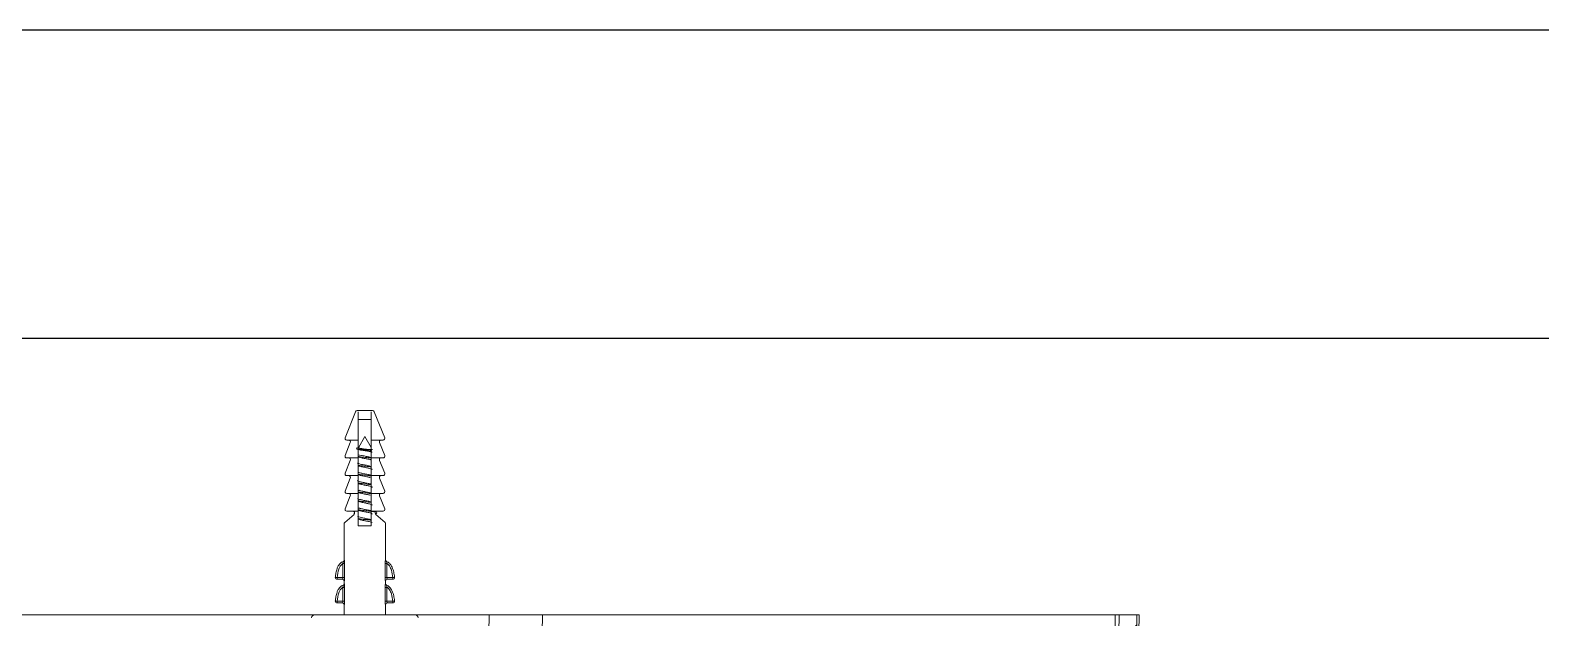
# Model space of a CAD drawing. Extents: x 14808 to 20058, y -13198 to -11680.
# Drawn here: x 15952.2 to 16079.8, y -11729.8 to -11680.2 of the extents above; entities that cross this region are included whole.
import ezdxf

# ---------------------------------------------------------------- set-up
doc = ezdxf.new("R2010")
doc.units = 0
doc.header["$LTSCALE"] = 7
doc.header["$MEASUREMENT"] = 0
doc.layers.get('0').update_dxf_attribs({"color": 2, "linetype": 'CONTINUOUS'})
doc.layers.add('TXT', color=4, linetype='CONTINUOUS')
pattern_1 = [(45, (16720.3308, -10026.8604), (-1.767767, 1.767767), [])]

# ---------------------------------------------------------------- blocks, each defined once
blk = doc.blocks.new('BORDER')
blk.add_line((1, 1), (0, 1))

msp = doc.modelspace()

# ---------------------------------------------------------------- hatches: boundary and pattern name
at = {"linetype": 'Continuous', "lineweight": 0}
h = msp.add_hatch(dxfattribs=at)
h.set_pattern_fill('ANSI31', color=2, scale=20, style=0)
h.set_pattern_definition(pattern_1)
edge = h.paths.add_edge_path(flags=0)
edge.add_line((15742.97, -11795.04), (15741.82, -11729.53))
edge.add_line((15741.82, -11729.53), (15740.32, -11729.53))
edge.add_line((15740.32, -11729.53), (15741.48, -11796.05))
edge.add_ellipse((15742.48, -11796.03), major_axis=(-1, 0), ratio=0.999976, start_angle=1, end_angle=90)
edge.add_line((15742.48, -11797.03), (15748.56, -11797.03))
edge.add_arc((15748.56, -11796.03), 1, 270, 358.5)
edge.add_line((15749.56, -11796.06), (15750.44, -11762.35))
edge.add_arc((15757.44, -11762.53), 7, 90, 178.5, ccw=False)
edge.add_line((15757.44, -11755.53), (15929.78, -11755.53))
edge.add_arc((15929.78, -11762.53), 7, 1.5, 90, ccw=False)
edge.add_line((15936.78, -11762.35), (15937.66, -11796.06))
edge.add_arc((15938.66, -11796.03), 1, 181.5, 270)
edge.add_line((15938.66, -11797.03), (15944.74, -11797.03))
edge.add_ellipse((15944.74, -11796.03), major_axis=(1, 0), ratio=0.999976, start_angle=270, end_angle=359)
edge.add_line((15945.74, -11796.05), (15945.77, -11794.45))
edge.add_ellipse((15950.77, -11794.53), major_axis=(-5, 0), ratio=0.999976, start_angle=270, end_angle=359, ccw=False)
edge.add_line((15950.77, -11789.53), (15960.25, -11789.53))
edge.add_line((15960.25, -11789.53), (15960.25, -11787.53))
edge.add_line((15960.25, -11787.53), (15950.78, -11787.53))
edge.add_ellipse((15950.78, -11794.03), major_axis=(6.5, 0), ratio=0.999976, start_angle=90, end_angle=179)
edge.add_line((15944.28, -11793.92), (15944.26, -11795.04))
edge.add_ellipse((15943.76, -11795.03), major_axis=(-0.5, 0), ratio=0.999976, start_angle=90, end_angle=179, ccw=False)
edge.add_line((15943.76, -11795.53), (15939.64, -11795.53))
edge.add_arc((15939.64, -11795.03), 0.5, 181.5, 270, ccw=False)
edge.add_line((15939.14, -11795.05), (15938.28, -11762.31))
edge.add_arc((15929.78, -11762.53), 8.5, 1.5, 90)
edge.add_line((15929.78, -11754.03), (15757.44, -11754.03))
edge.add_arc((15757.44, -11762.53), 8.5, 90, 178.5)
edge.add_line((15748.94, -11762.31), (15748.09, -11795.05))
edge.add_arc((15747.59, -11795.03), 0.5, 270, 358.5, ccw=False)
edge.add_line((15747.59, -11795.53), (15743.47, -11795.53))
edge.add_ellipse((15743.47, -11795.03), major_axis=(0.5, 0), ratio=0.999976, start_angle=181, end_angle=270, ccw=False)
h = msp.add_hatch(dxfattribs=at)
h.set_pattern_fill('ANSI31', color=2, scale=20, style=0)
h.set_pattern_definition(pattern_1)
edge = h.paths.add_edge_path(flags=0)
edge.add_line((16027, -11789.53), (16032.35, -11789.53))
edge.add_ellipse((16032.35, -11777.03), major_axis=(12.5, 0), ratio=0.999976, start_angle=270, end_angle=359)
edge.add_line((16044.85, -11777.25), (16045.68, -11729.53))
edge.add_line((16045.68, -11729.53), (16044.18, -11729.53))
edge.add_line((16044.18, -11729.53), (16043.35, -11777.22))
edge.add_ellipse((16032.85, -11777.03), major_axis=(-10.5, 0), ratio=0.999976, start_angle=90, end_angle=179, ccw=False)
edge.add_line((16032.85, -11787.53), (16027, -11787.53))
edge.add_line((16027, -11787.53), (16027, -11787.28))
edge.add_arc((16026.75, -11787.28), 0.25, 1, 90)
edge.add_line((16026.75, -11787.03), (16024.25, -11787.03))
edge.add_arc((16024.25, -11787.28), 0.25, 90, 179)
edge.add_line((16024, -11787.28), (16024, -11787.53))
edge.add_line((16024, -11787.53), (16022.75, -11787.53))
edge.add_line((16022.75, -11787.53), (16022.75, -11789.53))
edge.add_line((16022.75, -11789.53), (16024, -11789.53))
edge.add_line((16024, -11789.53), (16024, -11789.79))
edge.add_arc((16024.25, -11789.78), 0.25, 181, 270)
edge.add_line((16024.25, -11790.03), (16026.75, -11790.03))
edge.add_arc((16026.75, -11789.78), 0.25, 270, 359)
edge.add_line((16027, -11789.79), (16027, -11789.53))

# ---------------------------------------------------------------- linework, layer by layer
at = {"color": 2, "linetype": 'Continuous', "lineweight": 15}
msp.add_line((15647.56, -11680.18), (16487.56, -11680.18), dxfattribs=at)
at = {"color": 7, "linetype": 'Continuous', "lineweight": 15}
for p, q in [((15979.71, -11712.38), (15978.83, -11714.58)), ((15979.85, -11712.28), (15979.93, -11712.28)), ((15981.03, -11712.28), (15979.93, -11712.28)), ((15981.03, -11713.03), (15979.93, -11713.03)), ((15981.03, -11712.28), (15981.15, -11712.28)), ((15982.17, -11714.58), (15981.29, -11712.38)), ((15980.5, -11714.48), (15979.96, -11715.42)), ((15981.03, -11715.41), (15980.5, -11714.48)), ((15979.27, -11714.99), (15978.83, -11716.08)), ((15979.93, -11714.78), (15978.97, -11714.78)), ((15979.93, -11714.99), (15979.93, -11716.08)), ((15981.13, -11715.57), (15980.68, -11715.57)), ((15982.03, -11714.78), (15981.03, -11714.78)), ((15981.03, -11716.08), (15981.03, -11714.99)), ((15982.17, -11716.08), (15981.73, -11714.99)), ((15979.27, -11716.49), (15978.83, -11717.58)), ((15979.93, -11716.28), (15978.97, -11716.28)), ((15979.93, -11716.2), (15980, -11716.22)), ((15979.93, -11716.49), (15979.93, -11717.58)), ((15981.03, -11716.25), (15981, -11716.24)), ((15982.03, -11716.28), (15981.03, -11716.28)), ((15981.03, -11717.58), (15981.03, -11716.49)), ((15982.17, -11717.58), (15981.73, -11716.49)), ((15979.27, -11717.99), (15978.83, -11719.08)), ((15979.93, -11717.78), (15978.97, -11717.78)), ((15979.93, -11717.7), (15979.99, -11717.72)), ((15979.93, -11717.99), (15979.93, -11719.08)), ((15981.03, -11717.75), (15980.99, -11717.74)), ((15982.03, -11717.78), (15981.03, -11717.78)), ((15981.03, -11719.08), (15981.03, -11717.99)), ((15982.17, -11719.08), (15981.73, -11717.99)), ((15979.27, -11719.49), (15978.83, -11720.58)), ((15979.93, -11719.28), (15978.97, -11719.28)), ((15979.93, -11719.2), (15979.98, -11719.22)), ((15979.93, -11719.49), (15979.93, -11720.58)), ((15981.03, -11719.25), (15980.99, -11719.24)), ((15982.03, -11719.28), (15981.03, -11719.28)), ((15981.03, -11720.58), (15981.03, -11719.49)), ((15982.17, -11720.58), (15981.73, -11719.49)), ((15979.93, -11720.78), (15978.97, -11720.78)), ((15979.93, -11720.7), (15979.98, -11720.72)), ((15981.03, -11720.75), (15981, -11720.74)), ((15982.03, -11720.78), (15981.03, -11720.78)), ((15981.4, -11720.87), (15981.29, -11720.84)), ((15981.38, -11720.98), (15981.42, -11720.97)), ((15978.75, -11721.85), (15978.75, -11724.9)), ((15979.58, -11721.05), (15978.8, -11721.74)), ((15979.93, -11721.85), (15979.93, -11722.03)), ((15979.93, -11722.03), (15981.03, -11722.03)), ((15981.03, -11722.03), (15981.03, -11721.85)), ((15982.2, -11721.74), (15981.42, -11721.05)), ((15982.25, -11724.9), (15982.25, -11721.85)), ((15978.64, -11725.05), (15978.64, -11725.05)), ((15978.64, -11725.21), (15978.79, -11725.21)), ((15978.64, -11726.38), (15978.64, -11725.21)), ((15978.79, -11725.21), (15978.79, -11726.38)), ((15982.21, -11726.38), (15982.21, -11725.21)), ((15982.36, -11725.21), (15982.21, -11725.21)), ((15982.35, -11725.05), (15982.36, -11725.05)), ((15982.36, -11725.21), (15982.36, -11726.38)), ((15978, -11726.38), (15978.15, -11726.38)), ((15978.15, -11726.38), (15978.64, -11726.38)), ((15978.15, -11726.53), (15978.15, -11726.38)), ((15978.6, -11726.53), (15978.15, -11726.53)), ((15978.64, -11726.38), (15978.79, -11726.38)), ((15978.64, -11727.21), (15978.79, -11727.21)), ((15978.64, -11728.38), (15978.64, -11727.21)), ((15978.75, -11726.68), (15978.75, -11726.9)), ((15978.79, -11727.21), (15978.79, -11728.38)), ((15982.36, -11726.38), (15982.21, -11726.38)), ((15982.21, -11728.38), (15982.21, -11727.21)), ((15982.36, -11727.21), (15982.21, -11727.21)), ((15982.25, -11726.9), (15982.25, -11726.68)), ((15982.36, -11726.38), (15982.85, -11726.38)), ((15982.36, -11727.21), (15982.36, -11728.38)), ((15982.85, -11726.53), (15982.4, -11726.53)), ((15982.85, -11726.38), (15983, -11726.38)), ((15982.85, -11726.38), (15982.85, -11726.53)), ((15978, -11728.38), (15978.15, -11728.38)), ((15978.15, -11728.38), (15978.64, -11728.38)), ((15978.15, -11728.53), (15978.15, -11728.38)), ((15978.6, -11728.53), (15978.15, -11728.53)), ((15978.64, -11728.38), (15978.79, -11728.38)), ((15982.36, -11728.38), (15982.21, -11728.38)), ((15982.36, -11728.38), (15982.85, -11728.38)), ((15982.85, -11728.53), (15982.4, -11728.53)), ((15982.85, -11728.38), (15983, -11728.38)), ((15982.85, -11728.38), (15982.85, -11728.53)), ((15976.25, -11729.53), (15943, -11729.53)), ((15976.25, -11729.53), (15984.75, -11729.53)), ((15978.75, -11728.68), (15978.75, -11729.53)), ((15978.75, -11728.68), (15978.75, -11728.68)), ((15982.25, -11729.53), (15982.25, -11728.68)), ((15982.25, -11728.68), (15982.25, -11728.68)), ((15991, -11729.53), (15984.75, -11729.53)), ((15990.92, -11734.03), (15991, -11729.53)), ((15991, -11729.53), (15995.5, -11729.53)), ((15995.42, -11734.03), (15995.5, -11729.53)), ((15995.5, -11729.53), (15997.5, -11729.53)), ((15997.5, -11729.53), (16005.5, -11729.53)), ((16005.5, -11729.53), (16005.75, -11729.53)), ((16005.75, -11729.53), (16006, -11729.53)), ((16006, -11729.53), (16023, -11729.53)), ((16023, -11729.53), (16023.25, -11729.53)), ((16023.25, -11729.53), (16023.5, -11729.53)), ((16023.5, -11729.53), (16043.85, -11729.53)), ((16043.01, -11777.22), (16043.85, -11729.53)), ((16044.18, -11729.53), (16043.35, -11777.22)), ((16043.85, -11729.53), (16044.18, -11729.53)), ((16045.68, -11729.53), (16044.18, -11729.53)), ((16045.68, -11729.53), (16044.85, -11777.25)), ((16045.02, -11777.25), (16045.86, -11729.53)), ((16045.86, -11729.53), (16045.68, -11729.53))]:
    msp.add_line(p, q, dxfattribs=at)
at = {"color": 8, "linetype": 'Continuous', "lineweight": 15}
for p, q in [((15982.25, -11724.9), (15982.25, -11724.9)), ((15978.75, -11726.68), (15978.75, -11726.68)), ((15982.25, -11726.68), (15982.25, -11726.68)), ((15982.25, -11726.9), (15982.25, -11726.9))]:
    msp.add_line(p, q, dxfattribs=at)
at = {"color": 7, "linetype": 'Continuous', "lineweight": 15}
for centre, radius, start, end in [((15979.85, -11712.43), 0.15, 90, 158.1986), ((15981.15, -11712.43), 0.15, 21.8014, 90), ((15978.97, -11714.63), 0.15, 158.1986, 270), ((15982.03, -11714.63), 0.15, 270, 21.8014), ((15979.13, -11714.93), 0.15, 338.1986, 90), ((15981.87, -11714.93), 0.15, 90, 201.8014), ((15978.97, -11716.13), 0.15, 158.1986, 270), ((15979.13, -11716.43), 0.15, 338.1986, 90), ((15981.87, -11716.43), 0.15, 90, 201.8014), ((15982.03, -11716.13), 0.15, 270, 21.8014), ((15978.97, -11717.63), 0.15, 158.1986, 270), ((15979.13, -11717.93), 0.15, 338.1986, 90), ((15981.87, -11717.93), 0.15, 90, 201.8014), ((15982.03, -11717.63), 0.15, 270, 21.8014), ((15978.97, -11719.13), 0.15, 158.1986, 270), ((15979.13, -11719.43), 0.15, 338.1986, 90), ((15981.87, -11719.43), 0.15, 90, 201.8014), ((15982.03, -11719.13), 0.15, 270, 21.8014), ((15978.97, -11720.63), 0.15, 158.1986, 270), ((15979.48, -11720.93), 0.15, 311.6335, 90), ((15981.52, -11720.93), 0.15, 188.443, 228.3665), ((15981.52, -11720.93), 0.15, 90, 151.8676), ((15982.03, -11720.63), 0.15, 270, 21.8014), ((15978.9, -11721.85), 0.15, 131.6335, 180), ((15982.1, -11721.85), 0.15, 0, 48.3665), ((15978.6, -11724.9), 0.15, 285.9829, 0.0777), ((15982.4, -11724.9), 0.15, 179.9223, 254.0171), ((15978.15, -11726.38), 0.15, 176.9697, 270), ((15978.6, -11726.68), 0.15, 0, 90), ((15978.6, -11726.68), 0.15, 359.9603, 89.9602), ((15978.6, -11726.9), 0.15, 285.9829, 0.0777), ((15982.4, -11726.68), 0.15, 90, 180), ((15982.4, -11726.68), 0.15, 90.0398, 180.0397), ((15982.4, -11726.9), 0.15, 179.9223, 254.0171), ((15982.85, -11726.38), 0.15, 270, 3.0303), ((15978.15, -11728.38), 0.15, 176.9697, 270), ((15978.6, -11728.68), 0.15, 0, 90), ((15978.6, -11728.68), 0.15, 359.9603, 89.9602), ((15982.4, -11728.68), 0.15, 90, 180), ((15982.4, -11728.68), 0.15, 90.0398, 180.0397), ((15982.85, -11728.38), 0.15, 270, 3.0303), ((15976.25, -11729.78), 0.25, 90, 179), ((15984.75, -11729.78), 0.25, 1, 90)]:
    msp.add_arc(centre, radius, start, end, dxfattribs=at)
for points, knots in [([(15979.93, -11712.38), (15979.93, -11712.54), (15979.93, -11712.85), (15979.93, -11713.5), (15979.93, -11714.08), (15979.93, -11714.5), (15979.93, -11714.58)], [0, 0, 0, 0, 0.221564, 0.44372, 0.889151, 1, 1, 1, 1]), ([(15981.03, -11714.58), (15981.03, -11714.37), (15981.03, -11713.96), (15981.03, -11713.39), (15981.03, -11712.86), (15981.03, -11712.54), (15981.03, -11712.38)], [0, 0, 0, 0, 0.275504, 0.551034, 0.775409, 1, 1, 1, 1]), ([(15979.93, -11714.58), (15979.93, -11714.59), (15979.93, -11714.6), (15979.93, -11714.64), (15979.93, -11714.68), (15979.93, -11714.72), (15979.93, -11714.76), (15979.93, -11714.78), (15979.93, -11714.78), (15979.93, -11714.78)], [0, 0, 0, 0, 0.084724, 0.179843, 0.339851, 0.499733, 0.663165, 0.835664, 1, 1, 1, 1]), ([(15981.03, -11714.78), (15981.03, -11714.78), (15981.03, -11714.78), (15981.03, -11714.75), (15981.03, -11714.71), (15981.03, -11714.67), (15981.03, -11714.62), (15981.03, -11714.6), (15981.03, -11714.58), (15981.03, -11714.58)], [0, 0, 0, 0, 0.183485, 0.373192, 0.554244, 0.72489, 0.820724, 0.983017, 1, 1, 1, 1]), ([(15981.03, -11715.66), (15980.97, -11715.65), (15980.81, -11715.64), (15980.5, -11715.61), (15980.17, -11715.58), (15979.9, -11715.55), (15979.81, -11715.53), (15979.76, -11715.52)], [0, 0, 0, 0, 0.150494, 0.371223, 0.587398, 0.799021, 1, 1, 1, 1]), ([(15979.97, -11715.4), (15979.97, -11715.4), (15979.9, -11715.42), (15979.84, -11715.44), (15979.77, -11715.46)], [0, 0, 0, 0, 0.031393, 1, 1, 1, 1]), ([(15979.93, -11714.99), (15979.93, -11714.99), (15979.93, -11714.97), (15979.93, -11714.94), (15979.93, -11714.89), (15979.93, -11714.85), (15979.93, -11714.81), (15979.93, -11714.79), (15979.93, -11714.78), (15979.93, -11714.78), (15979.93, -11714.78)], [0, 0, 0, 0, 0.010378, 0.17498, 0.324274, 0.471755, 0.629142, 0.803258, 0.994183, 1, 1, 1, 1]), ([(15981.12, -11715.81), (15981.12, -11715.81), (15981.12, -11715.8), (15981.1, -11715.79), (15981.07, -11715.77), (15981.01, -11715.76), (15980.94, -11715.74), (15980.86, -11715.73), (15980.77, -11715.71), (15980.67, -11715.69), (15980.56, -11715.68), (15980.46, -11715.66), (15980.35, -11715.65), (15980.25, -11715.63), (15980.16, -11715.62), (15980.07, -11715.6), (15979.99, -11715.58), (15979.95, -11715.57), (15979.93, -11715.57)], [0, 0, 0, 0, 0.03995, 0.102074, 0.165999, 0.228123, 0.292049, 0.354172, 0.418098, 0.480221, 0.544146, 0.606269, 0.670193, 0.732316, 0.796241, 0.858364, 0.922289, 1, 1, 1, 1]), ([(15979.96, -11715.42), (15979.96, -11715.42), (15979.96, -11715.43), (15979.96, -11715.44), (15979.98, -11715.45), (15980.02, -11715.46), (15980.07, -11715.48), (15980.14, -11715.49), (15980.21, -11715.5), (15980.3, -11715.52), (15980.39, -11715.53), (15980.49, -11715.54), (15980.59, -11715.55), (15980.65, -11715.56), (15980.68, -11715.57)], [0, 0, 0, 0, 0.0362473, 0.1189577, 0.2039473, 0.2888892, 0.3761725, 0.4633669, 0.5529651, 0.6424409, 0.734386, 0.8261404, 0.9204311, 1, 1, 1, 1]), ([(15980.68, -11715.57), (15980.71, -11715.57), (15980.77, -11715.58), (15980.86, -11715.59), (15980.94, -11715.6), (15981.01, -11715.61), (15981.05, -11715.62), (15981.07, -11715.62), (15981.08, -11715.63)], [0, 0, 0, 0, 0.173655, 0.351679, 0.537503, 0.728717, 0.914543, 1, 1, 1, 1]), ([(15981.03, -11714.78), (15981.03, -11714.78), (15981.03, -11714.79), (15981.03, -11714.8), (15981.03, -11714.84), (15981.03, -11714.89), (15981.03, -11714.94), (15981.03, -11714.97), (15981.03, -11714.99), (15981.03, -11714.99)], [0, 0, 0, 0, 0.097273, 0.292654, 0.486369, 0.666656, 0.828898, 0.980059, 1, 1, 1, 1]), ([(15979.88, -11716.7), (15979.88, -11716.7), (15979.85, -11716.72), (15979.97, -11716.77), (15980.21, -11716.83), (15980.55, -11716.89), (15980.84, -11716.95), (15980.95, -11716.98), (15980.99, -11717)], [0, 0, 0, 0, 0.023506, 0.234433, 0.442929, 0.652293, 0.863303, 1, 1, 1, 1]), ([(15979.93, -11716.08), (15979.93, -11716.09), (15979.93, -11716.1), (15979.93, -11716.14), (15979.93, -11716.18), (15979.93, -11716.22), (15979.93, -11716.26), (15979.93, -11716.28), (15979.93, -11716.28), (15979.93, -11716.28)], [0, 0, 0, 0, 0.084724, 0.179843, 0.339851, 0.499733, 0.663165, 0.835664, 1, 1, 1, 1]), ([(15979.93, -11716.49), (15979.93, -11716.49), (15979.93, -11716.47), (15979.93, -11716.44), (15979.93, -11716.39), (15979.93, -11716.35), (15979.93, -11716.31), (15979.93, -11716.29), (15979.93, -11716.28), (15979.93, -11716.28), (15979.93, -11716.28)], [0, 0, 0, 0, 0.010378, 0.17498, 0.324274, 0.471755, 0.629142, 0.803258, 0.994183, 1, 1, 1, 1]), ([(15981.03, -11717.05), (15980.97, -11717.04), (15980.82, -11717.02), (15980.57, -11716.99), (15980.31, -11716.96), (15980.09, -11716.93), (15979.97, -11716.92), (15979.93, -11716.91)], [0, 0, 0, 0, 0.193285, 0.418489, 0.640203, 0.867168, 1, 1, 1, 1]), ([(15979.96, -11716.01), (15979.96, -11716.01), (15979.99, -11716.03), (15980.2, -11716.07), (15980.51, -11716.14), (15980.83, -11716.19), (15980.95, -11716.23), (15981, -11716.25)], [0, 0, 0, 0, 0.020742, 0.2785444, 0.5382706, 0.7987948, 1, 1, 1, 1]), ([(15981.03, -11716.3), (15981.03, -11716.3), (15980.97, -11716.29), (15980.78, -11716.27), (15980.53, -11716.24), (15980.26, -11716.21), (15980.06, -11716.18), (15979.98, -11716.17), (15979.96, -11716.16)], [0, 0, 0, 0, 0.007895, 0.241404, 0.471611, 0.700417, 0.933944, 1, 1, 1, 1]), ([(15981.03, -11716.46), (15980.97, -11716.44), (15980.84, -11716.4), (15980.52, -11716.34), (15980.19, -11716.28), (15980.05, -11716.24), (15979.99, -11716.22)], [0, 0, 0, 0, 0.23865, 0.501874, 0.764291, 1, 1, 1, 1]), ([(15981.11, -11717.27), (15981.11, -11717.25), (15981.09, -11717.22), (15980.87, -11717.16), (15980.55, -11717.09), (15980.21, -11717.03), (15980.06, -11716.99), (15979.99, -11716.97)], [0, 0, 0, 0, 0.175066, 0.382298, 0.591979, 0.800024, 1, 1, 1, 1]), ([(15981.03, -11716.28), (15981.03, -11716.28), (15981.03, -11716.28), (15981.03, -11716.25), (15981.03, -11716.21), (15981.03, -11716.17), (15981.03, -11716.12), (15981.03, -11716.1), (15981.03, -11716.08), (15981.03, -11716.08)], [0, 0, 0, 0, 0.1834852, 0.3731921, 0.5542445, 0.7248902, 0.8207235, 0.9830171, 1, 1, 1, 1]), ([(15981.03, -11716.28), (15981.03, -11716.28), (15981.03, -11716.29), (15981.03, -11716.3), (15981.03, -11716.34), (15981.03, -11716.39), (15981.03, -11716.44), (15981.03, -11716.47), (15981.03, -11716.49), (15981.03, -11716.49)], [0, 0, 0, 0, 0.097273, 0.292654, 0.486369, 0.666656, 0.828898, 0.980059, 1, 1, 1, 1]), ([(15979.89, -11718.2), (15979.89, -11718.2), (15979.87, -11718.23), (15980, -11718.28), (15980.27, -11718.34), (15980.61, -11718.4), (15980.88, -11718.46), (15980.96, -11718.49), (15980.98, -11718.49)], [0, 0, 0, 0, 0.062598, 0.275154, 0.485695, 0.695712, 0.908217, 1, 1, 1, 1]), ([(15979.93, -11717.58), (15979.93, -11717.59), (15979.93, -11717.6), (15979.93, -11717.64), (15979.93, -11717.68), (15979.93, -11717.72), (15979.93, -11717.76), (15979.93, -11717.78), (15979.93, -11717.78), (15979.93, -11717.78)], [0, 0, 0, 0, 0.0847239, 0.1798428, 0.3398505, 0.4997332, 0.6631649, 0.8356635, 1, 1, 1, 1]), ([(15979.93, -11717.99), (15979.93, -11717.99), (15979.93, -11717.98), (15979.93, -11717.96), (15979.93, -11717.94), (15979.93, -11717.91), (15979.93, -11717.89), (15979.93, -11717.87), (15979.93, -11717.85), (15979.93, -11717.83), (15979.93, -11717.82), (15979.93, -11717.8), (15979.93, -11717.79), (15979.93, -11717.79), (15979.93, -11717.78), (15979.93, -11717.78), (15979.93, -11717.78)], [0, 0, 0, 0, 0.010344, 0.091305, 0.175119, 0.248693, 0.324464, 0.397257, 0.471916, 0.549649, 0.629237, 0.715223, 0.803289, 0.897499, 0.994202, 1, 1, 1, 1]), ([(15981.03, -11718.55), (15981, -11718.55), (15980.89, -11718.53), (15980.67, -11718.5), (15980.41, -11718.47), (15980.15, -11718.44), (15980, -11718.42), (15979.93, -11718.41)], [0, 0, 0, 0, 0.1113289, 0.3384196, 0.5602207, 0.7861037, 1, 1, 1, 1]), ([(15979.97, -11717.51), (15979.98, -11717.51), (15980.02, -11717.54), (15980.25, -11717.58), (15980.57, -11717.65), (15980.86, -11717.7), (15980.95, -11717.73), (15980.99, -11717.74)], [0, 0, 0, 0, 0.065239, 0.328309, 0.591598, 0.857732, 1, 1, 1, 1]), ([(15981.03, -11717.8), (15980.98, -11717.79), (15980.86, -11717.78), (15980.62, -11717.75), (15980.36, -11717.72), (15980.14, -11717.69), (15980.03, -11717.67), (15979.99, -11717.67)], [0, 0, 0, 0, 0.162627, 0.403376, 0.639016, 0.880062, 1, 1, 1, 1]), ([(15980.95, -11717.93), (15980.93, -11717.93), (15980.84, -11717.9), (15980.57, -11717.85), (15980.25, -11717.79), (15980.03, -11717.74), (15979.99, -11717.72), (15979.99, -11717.72)], [0, 0, 0, 0, 0.098016, 0.39443, 0.687676, 0.980677, 1, 1, 1, 1]), ([(15981.03, -11717.78), (15981.03, -11717.78), (15981.03, -11717.78), (15981.03, -11717.75), (15981.03, -11717.71), (15981.03, -11717.67), (15981.03, -11717.62), (15981.03, -11717.6), (15981.03, -11717.58), (15981.03, -11717.58)], [0, 0, 0, 0, 0.183485, 0.373192, 0.554244, 0.72489, 0.820724, 0.983017, 1, 1, 1, 1]), ([(15981.03, -11717.78), (15981.03, -11717.78), (15981.03, -11717.79), (15981.03, -11717.8), (15981.03, -11717.84), (15981.03, -11717.89), (15981.03, -11717.94), (15981.03, -11717.97), (15981.03, -11717.99), (15981.03, -11717.99)], [0, 0, 0, 0, 0.097273, 0.292654, 0.486369, 0.666656, 0.828898, 0.980059, 1, 1, 1, 1]), ([(15979.9, -11719.7), (15979.89, -11719.71), (15979.88, -11719.74), (15980.04, -11719.79), (15980.33, -11719.85), (15980.67, -11719.91), (15980.91, -11719.96), (15980.98, -11719.99), (15980.99, -11719.99)], [0, 0, 0, 0, 0.102286, 0.313765, 0.525245, 0.734819, 0.946128, 1, 1, 1, 1]), ([(15979.93, -11719.08), (15979.93, -11719.09), (15979.93, -11719.1), (15979.93, -11719.13), (15979.93, -11719.15), (15979.93, -11719.18), (15979.93, -11719.2), (15979.93, -11719.22), (15979.93, -11719.24), (15979.93, -11719.25), (15979.93, -11719.27), (15979.93, -11719.28), (15979.93, -11719.28), (15979.93, -11719.28), (15979.93, -11719.28)], [0, 0, 0, 0, 0.084503, 0.179374, 0.25829, 0.339544, 0.418449, 0.499553, 0.580261, 0.663078, 0.748276, 0.835667, 0.916975, 1, 1, 1, 1]), ([(15979.93, -11719.49), (15979.93, -11719.49), (15979.93, -11719.47), (15979.93, -11719.44), (15979.93, -11719.39), (15979.93, -11719.35), (15979.93, -11719.31), (15979.93, -11719.29), (15979.93, -11719.28), (15979.93, -11719.28), (15979.93, -11719.28)], [0, 0, 0, 0, 0.010378, 0.17498, 0.324274, 0.471755, 0.629142, 0.803258, 0.994183, 1, 1, 1, 1]), ([(15981.03, -11719.3), (15981.01, -11719.3), (15980.92, -11719.28), (15980.72, -11719.26), (15980.46, -11719.23), (15980.2, -11719.2), (15980.03, -11719.17), (15979.96, -11719.16), (15979.96, -11719.16)], [0, 0, 0, 0, 0.070361, 0.304293, 0.53314, 0.764311, 0.99821, 1, 1, 1, 1]), ([(15979.98, -11719.01), (15979.99, -11719.02), (15980.06, -11719.05), (15980.31, -11719.1), (15980.64, -11719.16), (15980.9, -11719.21), (15980.97, -11719.24), (15980.98, -11719.24)], [0, 0, 0, 0, 0.109779, 0.376314, 0.641308, 0.909214, 1, 1, 1, 1]), ([(15981.11, -11718.77), (15981.11, -11718.76), (15981.11, -11718.72), (15980.92, -11718.67), (15980.61, -11718.6), (15980.28, -11718.54), (15980.05, -11718.5), (15980, -11718.47), (15979.99, -11718.47)], [0, 0, 0, 0, 0.133943, 0.339193, 0.546245, 0.750871, 0.956008, 1, 1, 1, 1]), ([(15980.95, -11719.43), (15980.94, -11719.43), (15980.88, -11719.4), (15980.63, -11719.36), (15980.31, -11719.3), (15980.06, -11719.25), (15980, -11719.22), (15979.99, -11719.21)], [0, 0, 0, 0, 0.032672, 0.324358, 0.612873, 0.903066, 1, 1, 1, 1]), ([(15981.03, -11719.28), (15981.03, -11719.28), (15981.03, -11719.28), (15981.03, -11719.25), (15981.03, -11719.21), (15981.03, -11719.17), (15981.03, -11719.12), (15981.03, -11719.1), (15981.03, -11719.08), (15981.03, -11719.08)], [0, 0, 0, 0, 0.183485, 0.373192, 0.554244, 0.72489, 0.820724, 0.983017, 1, 1, 1, 1]), ([(15981.03, -11719.28), (15981.03, -11719.28), (15981.03, -11719.29), (15981.03, -11719.3), (15981.03, -11719.34), (15981.03, -11719.39), (15981.03, -11719.44), (15981.03, -11719.47), (15981.03, -11719.49), (15981.03, -11719.49)], [0, 0, 0, 0, 0.0972729, 0.2926542, 0.4863691, 0.6666558, 0.8288978, 0.9800586, 1, 1, 1, 1]), ([(15981.03, -11720.05), (15981.03, -11720.05), (15980.95, -11720.04), (15980.69, -11720), (15980.33, -11719.96), (15980.05, -11719.93), (15979.95, -11719.91), (15979.93, -11719.91)], [0, 0, 0, 0, 0.024012, 0.25222, 0.6969, 0.925112, 1, 1, 1, 1]), ([(15979.93, -11720.58), (15979.93, -11720.59), (15979.93, -11720.6), (15979.93, -11720.64), (15979.93, -11720.68), (15979.93, -11720.72), (15979.93, -11720.76), (15979.93, -11720.78), (15979.93, -11720.78), (15979.93, -11720.78)], [0, 0, 0, 0, 0.084724, 0.179843, 0.339851, 0.499733, 0.663165, 0.835664, 1, 1, 1, 1]), ([(15979.93, -11721.05), (15979.93, -11721.04), (15979.93, -11721.02), (15979.93, -11720.99), (15979.93, -11720.94), (15979.93, -11720.9), (15979.93, -11720.86), (15979.93, -11720.82), (15979.93, -11720.79), (15979.93, -11720.78), (15979.93, -11720.78), (15979.93, -11720.78)], [0, 0, 0, 0, 0.0917137, 0.209724, 0.3099809, 0.4104621, 0.5068918, 0.6386949, 0.8054963, 0.9743911, 1, 1, 1, 1]), ([(15979.98, -11720.51), (15980.01, -11720.52), (15980.09, -11720.55), (15980.37, -11720.61), (15980.7, -11720.67), (15980.93, -11720.72), (15980.99, -11720.74), (15980.99, -11720.74)], [0, 0, 0, 0, 0.15846, 0.424907, 0.688355, 0.953117, 1, 1, 1, 1]), ([(15981.1, -11720.27), (15981.11, -11720.26), (15981.12, -11720.23), (15980.96, -11720.18), (15980.68, -11720.12), (15980.34, -11720.05), (15980.08, -11720), (15980.01, -11719.97), (15979.99, -11719.96)], [0, 0, 0, 0, 0.093899, 0.29817, 0.502117, 0.704388, 0.908499, 1, 1, 1, 1]), ([(15981.4, -11720.87), (15981.4, -11720.87), (15981.37, -11720.86), (15981.25, -11720.83), (15981.06, -11720.8), (15980.82, -11720.77), (15980.56, -11720.74), (15980.29, -11720.71), (15980.1, -11720.68), (15980.01, -11720.67), (15979.99, -11720.67)], [0, 0, 0, 0, 0.001475, 0.161772, 0.319907, 0.481722, 0.641917, 0.800125, 0.961969, 1, 1, 1, 1]), ([(15981.11, -11721.02), (15981.11, -11721.01), (15981.13, -11720.99), (15980.98, -11720.93), (15980.71, -11720.87), (15980.37, -11720.81), (15980.09, -11720.76), (15980.01, -11720.72), (15979.99, -11720.71)], [0, 0, 0, 0, 0.074779, 0.279816, 0.48346, 0.686094, 0.891034, 1, 1, 1, 1]), ([(15981.03, -11720.78), (15981.03, -11720.78), (15981.03, -11720.78), (15981.03, -11720.75), (15981.03, -11720.71), (15981.03, -11720.67), (15981.03, -11720.62), (15981.03, -11720.6), (15981.03, -11720.58), (15981.03, -11720.58)], [0, 0, 0, 0, 0.183485, 0.373192, 0.554244, 0.72489, 0.820724, 0.983017, 1, 1, 1, 1]), ([(15981.03, -11720.78), (15981.03, -11720.78), (15981.03, -11720.78), (15981.03, -11720.79), (15981.03, -11720.79)], [0, 0, 0, 0, 0.058767, 1, 1, 1, 1]), ([(15981.03, -11720.83), (15981.03, -11720.84), (15981.03, -11720.87), (15981.03, -11720.91), (15981.03, -11720.95), (15981.03, -11720.99), (15981.03, -11721.02), (15981.03, -11721.04), (15981.03, -11721.05)], [0, 0, 0, 0, 0.187883, 0.362888, 0.538485, 0.701057, 0.873739, 1, 1, 1, 1]), ([(15981.42, -11720.97), (15981.43, -11720.97), (15981.48, -11720.95), (15981.51, -11720.93), (15981.49, -11720.91), (15981.48, -11720.9)], [0, 0, 0, 0, 0.116011, 0.561238, 1, 1, 1, 1]), ([(15979.89, -11721.2), (15979.89, -11721.21), (15979.9, -11721.24), (15980.09, -11721.3), (15980.4, -11721.36), (15980.73, -11721.43), (15980.95, -11721.47), (15980.99, -11721.49), (15981, -11721.49)], [0, 0, 0, 0, 0.142502, 0.353075, 0.565662, 0.775777, 0.986242, 1, 1, 1, 1]), ([(15979.93, -11721.05), (15979.93, -11721.11), (15979.93, -11721.23), (15979.93, -11721.46), (15979.93, -11721.63), (15979.93, -11721.74)], [0, 0, 0, 0, 0.277769, 0.555912, 1, 1, 1, 1]), ([(15981.03, -11721.55), (15980.98, -11721.54), (15980.84, -11721.52), (15980.6, -11721.49), (15980.34, -11721.47), (15980.11, -11721.44), (15979.98, -11721.42), (15979.93, -11721.41)], [0, 0, 0, 0, 0.167987, 0.393701, 0.615013, 0.841562, 1, 1, 1, 1]), ([(15979.93, -11721.74), (15979.93, -11721.75), (15979.93, -11721.77), (15979.93, -11721.81), (15979.93, -11721.84), (15979.93, -11721.85)], [0, 0, 0, 0, 0.417135, 0.671648, 1, 1, 1, 1]), ([(15981.1, -11721.74), (15981.07, -11721.73), (15981.01, -11721.69), (15980.73, -11721.63), (15980.4, -11721.57), (15980.11, -11721.51), (15980.02, -11721.48), (15979.99, -11721.46)], [0, 0, 0, 0, 0.190428, 0.413223, 0.635649, 0.860692, 1, 1, 1, 1]), ([(15981.03, -11721.74), (15981.03, -11721.62), (15981.03, -11721.38), (15981.03, -11721.16), (15981.03, -11721.05)], [0, 0, 0, 0, 0.499794, 1, 1, 1, 1]), ([(15981.03, -11721.85), (15981.03, -11721.84), (15981.03, -11721.83), (15981.03, -11721.8), (15981.03, -11721.77), (15981.03, -11721.75), (15981.03, -11721.74)], [0, 0, 0, 0, 0.143051, 0.35299, 0.744782, 1, 1, 1, 1]), ([(15978, -11726.38), (15978.01, -11726.31), (15978.02, -11726.19), (15978.05, -11726), (15978.09, -11725.81), (15978.15, -11725.61), (15978.24, -11725.42), (15978.35, -11725.26), (15978.46, -11725.14), (15978.57, -11725.07), (15978.63, -11725.05), (15978.64, -11725.05)], [0, 0, 0, 0, 0.121745, 0.244031, 0.368314, 0.493482, 0.652383, 0.761925, 0.874953, 0.966635, 1, 1, 1, 1]), ([(15978.64, -11725.21), (15978.62, -11725.22), (15978.51, -11725.29), (15978.39, -11725.46), (15978.22, -11725.83), (15978.18, -11726.14), (15978.15, -11726.38)], [0, 0, 0, 0, 0.068236, 0.2861976, 0.4555805, 1, 1, 1, 1]), ([(15978.75, -11724.9), (15978.75, -11724.92), (15978.75, -11724.95), (15978.73, -11724.98), (15978.71, -11725.01), (15978.69, -11725.03), (15978.67, -11725.04), (15978.66, -11725.04), (15978.65, -11725.05), (15978.65, -11725.05), (15978.64, -11725.05), (15978.64, -11725.05), (15978.64, -11725.05), (15978.64, -11725.05), (15978.64, -11725.05)], [0, 0, 0, 0, 0.220922, 0.416559, 0.582002, 0.719303, 0.82741, 0.904148, 0.942019, 0.955012, 0.964463, 0.975988, 0.996077, 1, 1, 1, 1]), ([(15978.64, -11725.05), (15978.64, -11725.05), (15978.65, -11725.05), (15978.65, -11725.05), (15978.65, -11725.05)], [0, 0, 0, 0, 0.536536, 1, 1, 1, 1]), ([(15978.64, -11725.21), (15978.64, -11725.21), (15978.65, -11725.19), (15978.65, -11725.16), (15978.66, -11725.13), (15978.66, -11725.1), (15978.65, -11725.07), (15978.65, -11725.05), (15978.65, -11725.05), (15978.64, -11725.05)], [0, 0, 0, 0, 0.027434, 0.231118, 0.301702, 0.519144, 0.581325, 0.782015, 1, 1, 1, 1]), ([(15978.75, -11724.9), (15978.75, -11724.9), (15978.75, -11724.9), (15978.76, -11724.92), (15978.77, -11724.96), (15978.78, -11725.01), (15978.79, -11725.08), (15978.79, -11725.16), (15978.79, -11725.21)], [0, 0, 0, 0, 0.017458, 0.217503, 0.421286, 0.48534, 0.710599, 1, 1, 1, 1]), ([(15982.21, -11725.21), (15982.21, -11725.21), (15982.21, -11725.17), (15982.21, -11725.1), (15982.22, -11725.02), (15982.23, -11724.95), (15982.24, -11724.91), (15982.25, -11724.91), (15982.25, -11724.9)], [0, 0, 0, 0, 0.016892, 0.235372, 0.450772, 0.624179, 0.82807, 1, 1, 1, 1]), ([(15982.36, -11725.05), (15982.36, -11725.05), (15982.36, -11725.05), (15982.36, -11725.05), (15982.36, -11725.05), (15982.36, -11725.05), (15982.35, -11725.05), (15982.35, -11725.05), (15982.34, -11725.04), (15982.32, -11725.03), (15982.29, -11725.01), (15982.27, -11724.98), (15982.25, -11724.94), (15982.25, -11724.91), (15982.25, -11724.9)], [0, 0, 0, 0, 0.11653, 0.228491, 0.311368, 0.322474, 0.330692, 0.341721, 0.378773, 0.432016, 0.565378, 0.724901, 0.927161, 1, 1, 1, 1]), ([(15982.36, -11725.05), (15982.36, -11725.05), (15982.35, -11725.05), (15982.35, -11725.07), (15982.34, -11725.1), (15982.34, -11725.15), (15982.35, -11725.19), (15982.36, -11725.21)], [0, 0, 0, 0, 0.173018, 0.375117, 0.543599, 0.7526, 1, 1, 1, 1]), ([(15982.36, -11725.05), (15982.37, -11725.05), (15982.43, -11725.07), (15982.56, -11725.15), (15982.74, -11725.37), (15982.89, -11725.71), (15982.97, -11726.07), (15982.99, -11726.29), (15983, -11726.38)], [0, 0, 0, 0, 0.020848, 0.125544, 0.284114, 0.573057, 0.828417, 1, 1, 1, 1]), ([(15982.85, -11726.38), (15982.82, -11726.18), (15982.79, -11725.83), (15982.62, -11725.46), (15982.47, -11725.27), (15982.38, -11725.22), (15982.36, -11725.21)], [0, 0, 0, 0, 0.472067, 0.778735, 0.931401, 1, 1, 1, 1]), ([(15978, -11728.38), (15978.01, -11728.31), (15978.02, -11728.19), (15978.05, -11728), (15978.09, -11727.81), (15978.15, -11727.61), (15978.24, -11727.42), (15978.35, -11727.26), (15978.46, -11727.14), (15978.57, -11727.07), (15978.63, -11727.05), (15978.64, -11727.05)], [0, 0, 0, 0, 0.121745, 0.244031, 0.368314, 0.493482, 0.652383, 0.761925, 0.874953, 0.966635, 1, 1, 1, 1]), ([(15978.64, -11727.21), (15978.62, -11727.22), (15978.51, -11727.29), (15978.39, -11727.46), (15978.22, -11727.83), (15978.18, -11728.14), (15978.15, -11728.38)], [0, 0, 0, 0, 0.068236, 0.286198, 0.45558, 1, 1, 1, 1]), ([(15978.6, -11726.53), (15978.61, -11726.53), (15978.61, -11726.53), (15978.62, -11726.5), (15978.63, -11726.46), (15978.64, -11726.42), (15978.64, -11726.39), (15978.64, -11726.38)], [0, 0, 0, 0, 0.213325, 0.428609, 0.646172, 0.861726, 1, 1, 1, 1]), ([(15978.64, -11727.21), (15978.64, -11727.21), (15978.65, -11727.19), (15978.65, -11727.16), (15978.66, -11727.13), (15978.66, -11727.1), (15978.65, -11727.07), (15978.65, -11727.05), (15978.65, -11727.05), (15978.64, -11727.05)], [0, 0, 0, 0, 0.027434, 0.231118, 0.301702, 0.519144, 0.581325, 0.782015, 1, 1, 1, 1]), ([(15978.64, -11727.05), (15978.64, -11727.05), (15978.64, -11727.05), (15978.64, -11727.05), (15978.64, -11727.05)], [0, 0, 0, 0, 0.234311, 1, 1, 1, 1]), ([(15978.75, -11726.9), (15978.75, -11726.91), (15978.75, -11726.93), (15978.74, -11726.97), (15978.72, -11727), (15978.7, -11727.02), (15978.68, -11727.03), (15978.67, -11727.04), (15978.66, -11727.04), (15978.66, -11727.04), (15978.65, -11727.05), (15978.65, -11727.05), (15978.65, -11727.05), (15978.65, -11727.05)], [0, 0, 0, 0, 0.09161, 0.24779, 0.379554, 0.490095, 0.578488, 0.637958, 0.674033, 0.710713, 0.767561, 0.887062, 1, 1, 1, 1]), ([(15978.79, -11726.38), (15978.79, -11726.41), (15978.79, -11726.46), (15978.78, -11726.54), (15978.77, -11726.62), (15978.76, -11726.67), (15978.76, -11726.68), (15978.75, -11726.68)], [0, 0, 0, 0, 0.145418, 0.368001, 0.585083, 0.794333, 1, 1, 1, 1]), ([(15978.75, -11726.9), (15978.75, -11726.9), (15978.75, -11726.9), (15978.76, -11726.92), (15978.77, -11726.96), (15978.78, -11727.01), (15978.79, -11727.08), (15978.79, -11727.16), (15978.79, -11727.21)], [0, 0, 0, 0, 0.017458, 0.217503, 0.421286, 0.48534, 0.710599, 1, 1, 1, 1]), ([(15982.25, -11726.68), (15982.25, -11726.68), (15982.24, -11726.68), (15982.23, -11726.64), (15982.22, -11726.57), (15982.21, -11726.48), (15982.21, -11726.42), (15982.21, -11726.38)], [0, 0, 0, 0, 0.141948, 0.3524597, 0.5653594, 0.7808906, 1, 1, 1, 1]), ([(15982.21, -11727.21), (15982.21, -11727.21), (15982.21, -11727.17), (15982.21, -11727.1), (15982.22, -11727.02), (15982.23, -11726.95), (15982.24, -11726.91), (15982.25, -11726.91), (15982.25, -11726.9)], [0, 0, 0, 0, 0.016892, 0.235372, 0.450772, 0.624179, 0.82807, 1, 1, 1, 1]), ([(15982.35, -11727.05), (15982.35, -11727.05), (15982.35, -11727.05), (15982.35, -11727.05), (15982.34, -11727.04), (15982.34, -11727.04), (15982.32, -11727.03), (15982.29, -11727.01), (15982.27, -11726.98), (15982.25, -11726.94), (15982.25, -11726.91), (15982.25, -11726.9)], [0, 0, 0, 0, 0.010948, 0.219364, 0.281954, 0.327251, 0.37582, 0.4998, 0.714967, 0.914167, 1, 1, 1, 1]), ([(15982.36, -11727.05), (15982.36, -11727.05), (15982.35, -11727.05), (15982.35, -11727.07), (15982.34, -11727.1), (15982.34, -11727.15), (15982.35, -11727.19), (15982.36, -11727.21)], [0, 0, 0, 0, 0.173018, 0.375117, 0.543599, 0.7526, 1, 1, 1, 1]), ([(15982.36, -11726.38), (15982.36, -11726.4), (15982.36, -11726.43), (15982.37, -11726.48), (15982.38, -11726.51), (15982.39, -11726.53), (15982.4, -11726.53), (15982.4, -11726.53)], [0, 0, 0, 0, 0.20883, 0.419792, 0.635224, 0.852795, 1, 1, 1, 1]), ([(15982.36, -11727.05), (15982.37, -11727.05), (15982.43, -11727.07), (15982.56, -11727.15), (15982.74, -11727.37), (15982.89, -11727.71), (15982.97, -11728.07), (15982.99, -11728.29), (15983, -11728.38)], [0, 0, 0, 0, 0.020848, 0.125544, 0.284114, 0.573057, 0.828417, 1, 1, 1, 1]), ([(15982.85, -11728.38), (15982.82, -11728.18), (15982.79, -11727.83), (15982.62, -11727.46), (15982.47, -11727.27), (15982.38, -11727.22), (15982.36, -11727.21)], [0, 0, 0, 0, 0.472067, 0.778735, 0.931401, 1, 1, 1, 1]), ([(15978.6, -11728.53), (15978.61, -11728.53), (15978.61, -11728.53), (15978.62, -11728.5), (15978.63, -11728.46), (15978.64, -11728.42), (15978.64, -11728.39), (15978.64, -11728.38)], [0, 0, 0, 0, 0.213325, 0.428609, 0.646172, 0.861726, 1, 1, 1, 1]), ([(15978.79, -11728.38), (15978.79, -11728.41), (15978.79, -11728.46), (15978.78, -11728.54), (15978.77, -11728.62), (15978.76, -11728.67), (15978.76, -11728.68), (15978.75, -11728.68)], [0, 0, 0, 0, 0.145418, 0.368001, 0.585083, 0.794333, 1, 1, 1, 1]), ([(15982.25, -11728.68), (15982.25, -11728.68), (15982.24, -11728.68), (15982.23, -11728.64), (15982.22, -11728.57), (15982.21, -11728.48), (15982.21, -11728.42), (15982.21, -11728.38)], [0, 0, 0, 0, 0.141948, 0.35246, 0.565359, 0.780891, 1, 1, 1, 1]), ([(15982.36, -11728.38), (15982.36, -11728.4), (15982.36, -11728.43), (15982.37, -11728.48), (15982.38, -11728.51), (15982.39, -11728.53), (15982.4, -11728.53), (15982.4, -11728.53)], [0, 0, 0, 0, 0.20883, 0.419792, 0.635224, 0.852795, 1, 1, 1, 1])]:
    msp.add_open_spline(points, degree=3, knots=knots, dxfattribs=at)
at = {"color": 8, "linetype": 'Continuous', "lineweight": 15}
for points, knots in [([(15978.75, -11724.9), (15978.75, -11724.9), (15978.75, -11724.91), (15978.75, -11724.9), (15978.75, -11724.9)], [0, 0, 0, 0, 0.5312482, 1, 1, 1, 1]), ([(15978.75, -11726.9), (15978.75, -11726.9), (15978.75, -11726.91), (15978.75, -11726.9), (15978.75, -11726.9)], [0, 0, 0, 0, 0.531248, 1, 1, 1, 1])]:
    msp.add_open_spline(points, degree=3, knots=knots, dxfattribs=at)
at = {"layer": 'TXT'}
msp.add_line((15685.56, -11706.18), (16465.56, -11706.18), dxfattribs=at)

# ---------------------------------------------------------------- block references
at = {"xscale": 840, "yscale": 594, "zscale": 840}
msp.add_blockref('BORDER', (15647.56, -12274.18), dxfattribs=at)

doc.saveas('drawing.dxf')
